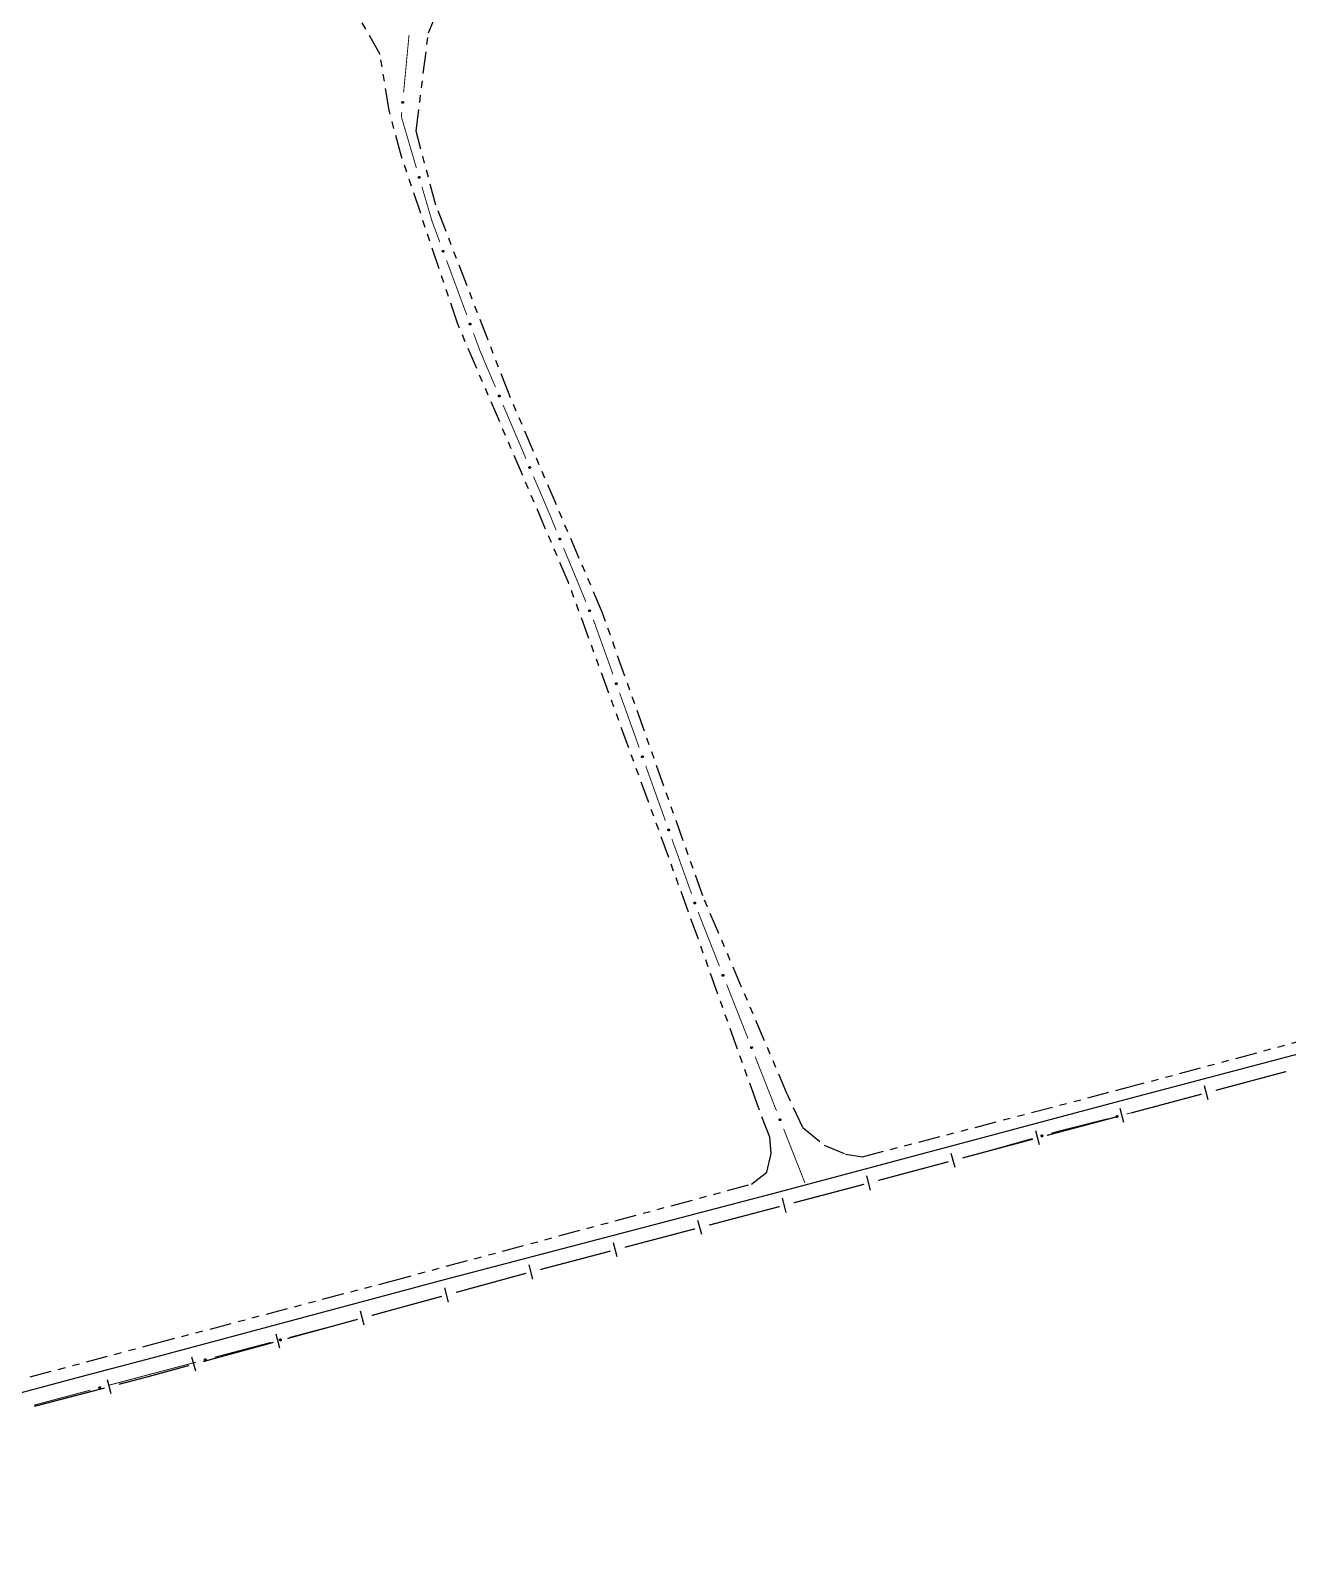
# Model space of a CAD drawing. Extents: x 208948 to 212966, y 4875285 to 4878160.
# Drawn here: x 210550.1 to 210809.2, y 4875570.4 to 4875881.3 of the extents above; entities that cross this region are included whole.
import ezdxf

# ---------------------------------------------------------------- set-up
doc = ezdxf.new("R2010")
doc.units = 0
doc.header["$LTSCALE"] = 1.5
doc.header["$MEASUREMENT"] = 0
doc.linetypes.add('TRACO_25', pattern=[8, 3, -1, 1, -1, 1, -1])
for name, color, linetype in [('LM-LIM-SETORES-BAIRROS', 7, 'CONTINUOUS'), ('SV-EIXO-ROD-ESTR', 7, 'CONTINUOUS'), ('SV-EIXO-RUA-N-PAV', 6, 'CONTINUOUS'), ('SV-FX-DOM-EST', 20, 'CONTINUOUS'), ('SV-ROD-ESTADUAIS', 20, 'CONTINUOUS'), ('SV-RUA-NAO-PAV', 7, 'CONTINUOUS')]:
    doc.layers.add(name, color=color, linetype=linetype)

msp = doc.modelspace()

# ---------------------------------------------------------------- linework, layer by layer
at = {"layer": 'LM-LIM-SETORES-BAIRROS', "const_width": 0.25}
for points in [[(210794.342099, 4875662.861426), (210808.834256, 4875666.73149)], [(210776.951511, 4875658.217348), (210791.443668, 4875662.087413)], [(210759.560923, 4875653.57327), (210774.05308, 4875657.443335)], [(210742.170336, 4875648.929193), (210756.662492, 4875652.799258)], [(210724.779748, 4875644.285115), (210739.271904, 4875648.15518)], [(210707.378159, 4875639.682523), (210718.982581, 4875642.738235)], [(210718.982581, 4875642.738235), (210719.312073, 4875642.824998)], [(210719.312073, 4875642.824998), (210721.881317, 4875643.511103)], [(210689.971525, 4875635.098955), (210704.477053, 4875638.918595)], [(210672.564891, 4875630.515387), (210687.070419, 4875634.335027)], [(210655.158257, 4875625.931819), (210669.663785, 4875629.751459)], [(210637.786602, 4875621.217874), (210651.291422, 4875624.90838)], [(210651.291422, 4875624.90838), (210651.815253, 4875625.051529)], [(210651.815253, 4875625.051529), (210652.257151, 4875625.167891)], [(210625.069556, 4875617.742645), (210634.892712, 4875620.427051)], [(210620.423848, 4875616.470797), (210624.281882, 4875617.527005)], [(210624.281882, 4875617.527005), (210625.069556, 4875617.742645)], [(210603.062695, 4875611.717863), (210617.530322, 4875615.678641)], [(210585.701543, 4875606.964928), (210600.16917, 4875610.925707)], [(210574.310581, 4875603.846443), (210582.808017, 4875606.172773)], [(210550.902517, 4875597.746215), (210565.417718, 4875601.52893)], [(210568.320758, 4875602.285474), (210574.126839, 4875603.79856)], [(210574.126839, 4875603.79856), (210574.310581, 4875603.846443)]]:
    msp.add_lwpolyline(points, dxfattribs=at)
at = {"layer": 'LM-LIM-SETORES-BAIRROS'}
for points in [[(210792.796818, 4875660.896201), (210792.022805, 4875663.794633)], [(210775.40623, 4875656.252124), (210774.632217, 4875659.150555)], [(210758.015642, 4875651.608046), (210757.241629, 4875654.506478)], [(210740.625055, 4875646.963969), (210739.851042, 4875649.8624)], [(210723.234467, 4875642.319891), (210722.460454, 4875645.218323)], [(210705.826052, 4875637.722685), (210705.062124, 4875640.623791)], [(210688.419418, 4875633.139117), (210687.65549, 4875636.040223)], [(210671.012785, 4875628.555549), (210670.248857, 4875631.456655)], [(210653.606151, 4875623.971981), (210652.842223, 4875626.873087)], [(210636.252754, 4875619.243714), (210635.461931, 4875622.137604)], [(210618.890909, 4875614.495931), (210618.098753, 4875617.389456)], [(210601.529756, 4875609.742996), (210600.7376, 4875612.636522)], [(210584.168604, 4875604.990062), (210583.376448, 4875607.883587)], [(210566.76367, 4875600.329591), (210566.007127, 4875603.232632)]]:
    msp.add_lwpolyline(points, dxfattribs=at)
at = {"layer": 'SV-EIXO-ROD-ESTR', "const_width": 0.18}
for points in [[(210761.750079, 4875654.399577), (210772.071191, 4875656.999674)], [(210775.950002, 4875657.976824), (210776.919705, 4875658.221112)], [(210776.919705, 4875658.221112), (210777.730097, 4875658.425265)], [(210760.444412, 4875654.032016), (210761.406997, 4875654.302996)], [(210761.406997, 4875654.302996), (210761.750079, 4875654.399577)], [(210745.043052, 4875649.696339), (210756.594072, 4875652.948097)], [(210603.546052, 4875611.960546), (210615.147142, 4875615.028885)], [(210588.077931, 4875607.869427), (210599.679022, 4875610.937766)], [(210572.609811, 4875603.778309), (210584.210901, 4875606.846648)], [(210550.855285, 4875597.989246), (210562.451714, 4875601.075154)], [(210566.31719, 4875602.10379), (210572.115405, 4875603.646744)], [(210572.115405, 4875603.646744), (210572.609811, 4875603.778309)]]:
    msp.add_lwpolyline(points, dxfattribs=at)
at = {"layer": 'SV-EIXO-ROD-ESTR'}
for points in [[(210773.844378, 4875657.559895), (210773.868868, 4875657.60223), (210773.898573, 4875657.633607), (210773.930881, 4875657.652647), (210773.963817, 4875657.662027), (210773.998594, 4875657.667828), (210774.034946, 4875657.665941), (210774.074829, 4875657.65491), (210774.11747, 4875657.630641), (210774.147613, 4875657.598099), (210774.167973, 4875657.567423), (210774.179732, 4875657.533642), (210774.184801, 4875657.499764), (210774.181593, 4875657.462068), (210774.170019, 4875657.42176), (210774.144578, 4875657.379474), (210774.115245, 4875657.348912), (210774.083512, 4875657.331317), (210774.049476, 4875657.319711), (210774.013901, 4875657.314214), (210773.978228, 4875657.316272), (210773.937664, 4875657.327998), (210773.89626, 4875657.353661), (210773.865445, 4875657.382569), (210773.847409, 4875657.414047), (210773.836737, 4875657.447812), (210773.830494, 4875657.482622), (210773.83087, 4875657.519243), (210773.844378, 4875657.559895)], [(210758.351108, 4875653.557084), (210758.374419, 4875653.600079), (210758.403246, 4875653.632265), (210758.435015, 4875653.652189), (210758.46768, 4875653.662476), (210758.502283, 4875653.669235), (210758.538674, 4875653.668353), (210758.578846, 4875653.658428), (210758.622141, 4875653.635346), (210758.653171, 4875653.603649), (210758.674371, 4875653.573548), (210758.687058, 4875653.540104), (210758.693062, 4875653.506379), (210758.690896, 4875653.468609), (210758.68044, 4875653.427996), (210758.656177, 4875653.385024), (210758.627699, 4875653.353664), (210758.596464, 4875653.335199), (210758.562762, 4875653.322657), (210758.527352, 4875653.316179), (210758.491636, 4875653.317251), (210758.450764, 4875653.327852), (210758.408667, 4875653.352361), (210758.377065, 4875653.380407), (210758.358166, 4875653.411375), (210758.346566, 4875653.444833), (210758.339364, 4875653.479457), (210758.338727, 4875653.516075), (210758.351108, 4875653.557084)], [(210601.445485, 4875611.518839), (210601.469475, 4875611.56146), (210601.498808, 4875611.593185), (210601.530889, 4875611.612603), (210601.563713, 4875611.622371), (210601.598419, 4875611.628581), (210601.634791, 4875611.627123), (210601.674801, 4875611.616562), (210601.717724, 4875611.592797), (210601.748249, 4875611.560612), (210601.768969, 4875611.530179), (210601.781125, 4875611.496539), (210601.786593, 4875611.462723), (210601.783829, 4875611.424992), (210601.772731, 4875611.38455), (210601.74779, 4875611.341967), (210601.718819, 4875611.311062), (210601.687296, 4875611.293094), (210601.653399, 4875611.281088), (210601.617891, 4875611.275172), (210601.582196, 4875611.276809), (210601.541497, 4875611.288057), (210601.499794, 4875611.31323), (210601.46864, 4875611.341773), (210601.450234, 4875611.373036), (210601.439165, 4875611.406674), (210601.432513, 4875611.441408), (210601.432457, 4875611.478031), (210601.445485, 4875611.518839)], [(210585.977365, 4875607.42772), (210586.001355, 4875607.470341), (210586.030688, 4875607.502066), (210586.062769, 4875607.521485), (210586.095593, 4875607.531252), (210586.130298, 4875607.537463), (210586.16667, 4875607.536004), (210586.206681, 4875607.525444), (210586.249604, 4875607.501679), (210586.280128, 4875607.469494), (210586.300849, 4875607.43906), (210586.313005, 4875607.40542), (210586.318473, 4875607.371604), (210586.315709, 4875607.333873), (210586.304611, 4875607.293431), (210586.27967, 4875607.250848), (210586.250699, 4875607.219943), (210586.219175, 4875607.201976), (210586.185278, 4875607.189969), (210586.149771, 4875607.184053), (210586.114075, 4875607.185691), (210586.073377, 4875607.196938), (210586.031673, 4875607.222112), (210586.00052, 4875607.250655), (210585.982114, 4875607.281918), (210585.971045, 4875607.315556), (210585.964393, 4875607.350289), (210585.964336, 4875607.386912), (210585.977365, 4875607.42772)], [(210564.217296, 4875601.658901), (210564.24122, 4875601.701558), (210564.270506, 4875601.733328), (210564.302557, 4875601.752795), (210564.335366, 4875601.762612), (210564.370062, 4875601.768875), (210564.406437, 4875601.767472), (210564.446463, 4875601.756972), (210564.489422, 4875601.733272), (210564.519995, 4875601.701134), (210564.540762, 4875601.670731), (210564.552968, 4875601.63711), (210564.558488, 4875601.603302), (210564.555781, 4875601.565567), (210564.544744, 4875601.525108), (210564.519868, 4875601.482488), (210564.490944, 4875601.451539), (210564.459447, 4875601.433523), (210564.425569, 4875601.421465), (210564.39007, 4875601.415496), (210564.354372, 4875601.417079), (210564.313656, 4875601.428265), (210564.271915, 4875601.453375), (210564.240718, 4875601.481871), (210564.222265, 4875601.513106), (210564.211145, 4875601.546727), (210564.20444, 4875601.581451), (210564.204329, 4875601.618074), (210564.217296, 4875601.658901)]]:
    msp.add_lwpolyline(points, close=True, dxfattribs=at)
for points in [[(210773.830494, 4875657.482622), (210774.147613, 4875657.598099)], [(210773.83087, 4875657.519243), (210774.11747, 4875657.630641)], [(210773.835303, 4875657.501951), (210774.127988, 4875657.613678)], [(210773.836737, 4875657.447812), (210774.167973, 4875657.567423)], [(210773.837021, 4875657.467205), (210774.152533, 4875657.583275)], [(210773.838878, 4875657.538031), (210774.093191, 4875657.64009)], [(210773.844378, 4875657.559895), (210774.074829, 4875657.65491)], [(210773.844698, 4875657.431146), (210774.172786, 4875657.547569)], [(210773.847409, 4875657.414047), (210774.179732, 4875657.533642)], [(210773.858655, 4875657.582413), (210774.047819, 4875657.65821)], [(210773.85998, 4875657.39841), (210774.179462, 4875657.51548)], [(210773.865445, 4875657.382569), (210774.184801, 4875657.499764)], [(210773.868868, 4875657.60223), (210774.034946, 4875657.665941)], [(210773.883202, 4875657.367674), (210774.178867, 4875657.478744)], [(210773.885724, 4875657.62019), (210774.008427, 4875657.663765)], [(210773.89626, 4875657.353661), (210774.181593, 4875657.462068)], [(210773.898573, 4875657.633607), (210773.998594, 4875657.667828)], [(210773.920312, 4875657.343251), (210774.172979, 4875657.440674)], [(210773.937664, 4875657.327998), (210774.170019, 4875657.42176)], [(210773.962705, 4875657.325787), (210774.149889, 4875657.398271)], [(210773.978228, 4875657.316272), (210774.144578, 4875657.379474)], [(210774.000118, 4875657.316919), (210774.12381, 4875657.362151)], [(210774.013901, 4875657.314214), (210774.115245, 4875657.348912)], [(210758.338727, 4875653.516075), (210758.622141, 4875653.635346)], [(210758.339364, 4875653.479457), (210758.653171, 4875653.603649)], [(210758.343637, 4875653.498911), (210758.633124, 4875653.61868)], [(210758.346214, 4875653.535076), (210758.597611, 4875653.644121)], [(210758.346313, 4875653.464226), (210758.6585, 4875653.588967)], [(210758.346566, 4875653.444833), (210758.674371, 4875653.573548)], [(210758.351108, 4875653.557084), (210758.578846, 4875653.658428)], [(210758.354983, 4875653.428392), (210758.67973, 4875653.553834)], [(210758.358166, 4875653.411375), (210758.687058, 4875653.540104)], [(210758.364757, 4875653.579988), (210758.551755, 4875653.660981)], [(210758.371165, 4875653.396091), (210758.687291, 4875653.521941)], [(210758.374419, 4875653.600079), (210758.538674, 4875653.668353)], [(210758.377065, 4875653.380407), (210758.693062, 4875653.506379)], [(210758.390773, 4875653.618498), (210758.512224, 4875653.665446)], [(210758.395226, 4875653.366008), (210758.687711, 4875653.485203)], [(210758.403246, 4875653.632265), (210758.502283, 4875653.669235)], [(210758.408667, 4875653.352361), (210758.690896, 4875653.468609)], [(210758.432997, 4875653.34262), (210758.682876, 4875653.446985)], [(210758.450764, 4875653.327852), (210758.68044, 4875653.427996)], [(210758.475856, 4875653.326334), (210758.660967, 4875653.403961)], [(210758.491636, 4875653.317251), (210758.656177, 4875653.385024)], [(210758.513499, 4875653.318503), (210758.635895, 4875653.367134)], [(210758.527352, 4875653.316179), (210758.627699, 4875653.353664)], [(210601.432457, 4875611.478031), (210601.717724, 4875611.592797)], [(210601.432513, 4875611.441408), (210601.748249, 4875611.560612)], [(210601.437094, 4875611.460792), (210601.728442, 4875611.575959)], [(210601.439165, 4875611.406674), (210601.768969, 4875611.530179)], [(210601.439221, 4875611.426069), (210601.753344, 4875611.545848)], [(210601.440244, 4875611.496911), (210601.693337, 4875611.60196)], [(210601.445485, 4875611.518839), (210601.674801, 4875611.616562)], [(210601.447322, 4875611.390102), (210601.774015, 4875611.510383)], [(210601.450234, 4875611.373036), (210601.781125, 4875611.496539)], [(210601.459496, 4875611.541524), (210601.647754, 4875611.619544)], [(210601.462989, 4875611.357549), (210601.78107, 4875611.478374)], [(210601.46864, 4875611.341773), (210601.786593, 4875611.462723)], [(210601.469475, 4875611.56146), (210601.634791, 4875611.627123)], [(210601.486118, 4875611.579617), (210601.608299, 4875611.624635)], [(210601.486571, 4875611.327088), (210601.780907, 4875611.441634)], [(210601.498808, 4875611.593185), (210601.598419, 4875611.628581)], [(210601.499794, 4875611.31323), (210601.783829, 4875611.424992)], [(210601.523966, 4875611.303104), (210601.775468, 4875611.403498)], [(210601.541497, 4875611.288057), (210601.772731, 4875611.38455)], [(210601.566562, 4875611.286141), (210601.752879, 4875611.360826)], [(210601.582196, 4875611.276809), (210601.74779, 4875611.341967)], [(210601.604077, 4875611.277715), (210601.727227, 4875611.324401)], [(210601.617891, 4875611.275172), (210601.718819, 4875611.311062)], [(210585.964336, 4875607.386912), (210586.249604, 4875607.501679)], [(210585.964393, 4875607.350289), (210586.280128, 4875607.469494)], [(210585.968973, 4875607.369674), (210586.260322, 4875607.48484)], [(210585.971045, 4875607.315556), (210586.300849, 4875607.43906)], [(210585.9711, 4875607.33495), (210586.285223, 4875607.454729)], [(210585.972123, 4875607.405793), (210586.225216, 4875607.510841)], [(210585.977365, 4875607.42772), (210586.206681, 4875607.525444)], [(210585.979201, 4875607.298984), (210586.305895, 4875607.419265)], [(210585.982114, 4875607.281918), (210586.313005, 4875607.40542)], [(210585.991376, 4875607.450405), (210586.179634, 4875607.528426)], [(210585.994869, 4875607.26643), (210586.312949, 4875607.387256)], [(210586.00052, 4875607.250655), (210586.318473, 4875607.371604)], [(210586.001355, 4875607.470341), (210586.16667, 4875607.536004)], [(210586.017998, 4875607.488498), (210586.140178, 4875607.533516)], [(210586.018451, 4875607.23597), (210586.312787, 4875607.350515)], [(210586.030688, 4875607.502066), (210586.130298, 4875607.537463)], [(210586.031673, 4875607.222112), (210586.315709, 4875607.333873)], [(210586.055846, 4875607.211986), (210586.307347, 4875607.312379)], [(210586.073377, 4875607.196938), (210586.304611, 4875607.293431)], [(210586.098441, 4875607.195023), (210586.284759, 4875607.269707)], [(210586.114075, 4875607.185691), (210586.27967, 4875607.250848)], [(210586.135956, 4875607.186596), (210586.259107, 4875607.233282)], [(210586.149771, 4875607.184053), (210586.250699, 4875607.219943)], [(210564.204329, 4875601.618074), (210564.489422, 4875601.733272)], [(210564.20444, 4875601.581451), (210564.519995, 4875601.701134)], [(210564.208992, 4875601.600842), (210564.500166, 4875601.71645)], [(210564.211145, 4875601.546727), (210564.540762, 4875601.670731)], [(210564.211171, 4875601.566122), (210564.525113, 4875601.686376)], [(210564.212087, 4875601.636966), (210564.465021, 4875601.742398)], [(210564.217296, 4875601.658901), (210564.446463, 4875601.756972)], [(210564.219327, 4875601.530168), (210564.545838, 4875601.650943)], [(210564.222265, 4875601.513106), (210564.552968, 4875601.63711)], [(210564.231272, 4875601.681607), (210564.419411, 4875601.759913)], [(210564.235043, 4875601.497638), (210564.552941, 4875601.618945)], [(210564.240718, 4875601.481871), (210564.558488, 4875601.603302)], [(210564.24122, 4875601.701558), (210564.406437, 4875601.767472)], [(210564.257836, 4875601.719741), (210564.379948, 4875601.764944)], [(210564.258672, 4875601.467213), (210564.552834, 4875601.582204)], [(210564.270506, 4875601.733328), (210564.370062, 4875601.768875)], [(210564.271915, 4875601.453375), (210564.555781, 4875601.565567)], [(210564.296103, 4875601.443286), (210564.547452, 4875601.54406)], [(210564.313656, 4875601.428265), (210564.544744, 4875601.525108)], [(210564.338724, 4875601.426387), (210564.524928, 4875601.501354)], [(210564.354372, 4875601.417079), (210564.519868, 4875601.482488)], [(210564.376252, 4875601.418018), (210564.499331, 4875601.46489)], [(210564.39007, 4875601.415496), (210564.490944, 4875601.451539)]]:
    msp.add_lwpolyline(points, dxfattribs=at)
at = {"layer": 'SV-EIXO-RUA-N-PAV', "const_width": 0.18}
for points in [[(210626.997439, 4875868.419545), (210628.12334, 4875880.366609)], [(210626.533868, 4875863.50054), (210626.622138, 4875864.43719)], [(210626.550544, 4875863.443738), (210626.533868, 4875863.50054)], [(210629.649131, 4875852.889177), (210626.550544, 4875863.443738)], [(210632.839876, 4875842.020701), (210630.775889, 4875849.051154)], [(210633.073336, 4875841.389665), (210632.839876, 4875842.020701)], [(210634.461251, 4875837.638173), (210633.073336, 4875841.389665)], [(210640.012909, 4875822.632205), (210635.849165, 4875833.886681)], [(210642.791544, 4875815.121637), (210641.400824, 4875818.880713)], [(210643.180322, 4875814.209088), (210642.791544, 4875815.121637)], [(210645.923954, 4875807.769175), (210643.180322, 4875814.209088)], [(210652.195112, 4875793.049373), (210647.491744, 4875804.089224)], [(210656.980062, 4875781.818033), (210653.762902, 4875789.369422)], [(210657.28302, 4875781.086421), (210656.980062, 4875781.818033)], [(210658.430794, 4875778.314669), (210657.28302, 4875781.086421)], [(210664.552257, 4875763.531986), (210659.96116, 4875774.618998)], [(210666.242011, 4875759.451411), (210666.082623, 4875759.836316)], [(210666.438689, 4875758.902164), (210666.242011, 4875759.451411)], [(210670.147048, 4875748.5461), (210666.438689, 4875758.902164)], [(210675.541026, 4875733.482733), (210671.495543, 4875744.780258)], [(210680.935004, 4875718.419367), (210676.88952, 4875729.716892)], [(210686.328981, 4875703.356001), (210682.283498, 4875714.653525)], [(210692.084672, 4875688.428681), (210687.682254, 4875699.591956)], [(210697.954564, 4875673.544314), (210693.552145, 4875684.707589)], [(210703.824455, 4875658.659947), (210699.422036, 4875669.823222)], [(210709.694346, 4875643.77558), (210705.291928, 4875654.938856)]]:
    msp.add_lwpolyline(points, dxfattribs=at)
at = {"layer": 'SV-EIXO-RUA-N-PAV'}
for points in [[(210626.686713, 4875866.295649), (210626.654996, 4875866.332879), (210626.63535, 4875866.371362), (210626.628203, 4875866.408175), (210626.630369, 4875866.442353), (210626.636523, 4875866.477069), (210626.65045, 4875866.5107), (210626.674176, 4875866.544604), (210626.711299, 4875866.576682), (210626.752044, 4875866.594217), (210626.78776, 4875866.603155), (210626.823529, 4875866.602948), (210626.857153, 4875866.596404), (210626.891609, 4875866.580783), (210626.925733, 4875866.556403), (210626.957085, 4875866.518294), (210626.976087, 4875866.480434), (210626.982065, 4875866.444645), (210626.98163, 4875866.408687), (210626.974922, 4875866.373321), (210626.961061, 4875866.340386), (210626.936453, 4875866.306073), (210626.898428, 4875866.275627), (210626.860884, 4875866.256244), (210626.825189, 4875866.249764), (210626.789798, 4875866.25099), (210626.754903, 4875866.25674), (210626.720513, 4875866.269332), (210626.686713, 4875866.295649)], [(210630.14736, 4875850.801295), (210630.104108, 4875850.824125), (210630.071603, 4875850.852592), (210630.051326, 4875850.884137), (210630.040676, 4875850.916685), (210630.033531, 4875850.951211), (210630.034007, 4875850.987609), (210630.043485, 4875851.02789), (210630.066082, 4875851.071439), (210630.097432, 4875851.10282), (210630.127295, 4875851.124355), (210630.160595, 4875851.137414), (210630.194251, 4875851.143793), (210630.232043, 4875851.142047), (210630.27277, 4875851.132045), (210630.31601, 4875851.108262), (210630.347686, 4875851.080136), (210630.366498, 4875851.049108), (210630.379414, 4875851.015548), (210630.386286, 4875850.980213), (210630.385613, 4875850.944486), (210630.375468, 4875850.903499), (210630.351429, 4875850.861132), (210630.323737, 4875850.829219), (210630.292982, 4875850.809976), (210630.259655, 4875850.798004), (210630.225113, 4875850.790416), (210630.188505, 4875850.789372), (210630.14736, 4875850.801295)], [(210635.10182, 4875835.589477), (210635.057101, 4875835.609281), (210635.022716, 4875835.635446), (210635.000318, 4875835.665523), (210634.987456, 4875835.697262), (210634.977955, 4875835.731214), (210634.975929, 4875835.767559), (210634.982614, 4875835.808396), (210635.002165, 4875835.853395), (210635.031283, 4875835.886858), (210635.059596, 4875835.910394), (210635.091919, 4875835.925711), (210635.125057, 4875835.934388), (210635.16288, 4875835.935245), (210635.204198, 4875835.928066), (210635.248971, 4875835.907311), (210635.282505, 4875835.881429), (210635.303405, 4875835.851768), (210635.318598, 4875835.819175), (210635.327882, 4875835.784396), (210635.329666, 4875835.748707), (210635.322363, 4875835.707119), (210635.301293, 4875835.6632), (210635.27586, 4875835.629459), (210635.246501, 4875835.608148), (210635.214075, 4875835.593913), (210635.180137, 4875835.583969), (210635.143687, 4875835.580411), (210635.10182, 4875835.589477)], [(210640.653479, 4875820.583509), (210640.608759, 4875820.603312), (210640.574374, 4875820.629477), (210640.551977, 4875820.659554), (210640.539115, 4875820.691293), (210640.529614, 4875820.725246), (210640.527587, 4875820.761591), (210640.534273, 4875820.802428), (210640.553824, 4875820.847427), (210640.582942, 4875820.880889), (210640.611255, 4875820.904425), (210640.643578, 4875820.919743), (210640.676716, 4875820.92842), (210640.714538, 4875820.929277), (210640.755857, 4875820.922097), (210640.800629, 4875820.901343), (210640.834163, 4875820.875461), (210640.855064, 4875820.8458), (210640.870257, 4875820.813207), (210640.879541, 4875820.778427), (210640.881325, 4875820.742739), (210640.874021, 4875820.701151), (210640.852951, 4875820.657232), (210640.827519, 4875820.623491), (210640.798159, 4875820.60218), (210640.765734, 4875820.587945), (210640.731796, 4875820.578001), (210640.695346, 4875820.574443), (210640.653479, 4875820.583509)], [(210646.662891, 4875805.753869), (210646.617266, 4875805.771486), (210646.581655, 4875805.795957), (210646.557829, 4875805.824915), (210646.543447, 4875805.855995), (210646.532314, 4875805.889448), (210646.528531, 4875805.925652), (210646.533233, 4875805.966765), (210646.550584, 4875806.012657), (210646.578049, 4875806.047489), (210646.60519, 4875806.072367), (210646.636735, 4875806.08923), (210646.669414, 4875806.099501), (210646.707151, 4875806.102186), (210646.748768, 4875806.097014), (210646.794492, 4875806.078451), (210646.829239, 4875806.054221), (210646.85155, 4875806.025606), (210646.868302, 4875805.993786), (210646.879258, 4875805.959497), (210646.882767, 4875805.923936), (210646.877484, 4875805.882044), (210646.858563, 4875805.837157), (210646.834793, 4875805.802225), (210646.806499, 4875805.779518), (210646.7748, 4875805.763731), (210646.741383, 4875805.752157), (210646.705148, 4875805.746839), (210646.662891, 4875805.753869)], [(210652.93405, 4875791.034067), (210652.888424, 4875791.051684), (210652.852814, 4875791.076155), (210652.828987, 4875791.105113), (210652.814605, 4875791.136193), (210652.803472, 4875791.169646), (210652.799689, 4875791.20585), (210652.804392, 4875791.246962), (210652.821742, 4875791.292855), (210652.849208, 4875791.327687), (210652.876348, 4875791.352565), (210652.907893, 4875791.369428), (210652.940572, 4875791.379699), (210652.978309, 4875791.382384), (210653.019926, 4875791.377212), (210653.065651, 4875791.358648), (210653.100397, 4875791.334419), (210653.122708, 4875791.305804), (210653.13946, 4875791.273984), (210653.150417, 4875791.239695), (210653.153925, 4875791.204134), (210653.148642, 4875791.162242), (210653.129722, 4875791.117354), (210653.105951, 4875791.082423), (210653.077657, 4875791.059716), (210653.045958, 4875791.043929), (210653.012541, 4875791.032355), (210652.976306, 4875791.027037), (210652.93405, 4875791.034067)], [(210659.149243, 4875776.291968), (210659.103798, 4875776.310047), (210659.068438, 4875776.334878), (210659.044907, 4875776.364077), (210659.03084, 4875776.395301), (210659.020048, 4875776.428865), (210659.016633, 4875776.465106), (210659.021752, 4875776.506168), (210659.039567, 4875776.551883), (210659.067385, 4875776.586434), (210659.094776, 4875776.611036), (210659.12649, 4875776.627578), (210659.159272, 4875776.637516), (210659.197034, 4875776.639818), (210659.238597, 4875776.634224), (210659.284131, 4875776.615197), (210659.31863, 4875776.590616), (210659.340649, 4875776.561777), (210659.357077, 4875776.529788), (210659.367685, 4875776.495389), (210659.370833, 4875776.459796), (210659.365125, 4875776.417959), (210659.34575, 4875776.373266), (210659.321626, 4875776.338577), (210659.293103, 4875776.316159), (210659.261246, 4875776.300694), (210659.227713, 4875776.28946), (210659.191426, 4875776.28451), (210659.149243, 4875776.291968)], [(210665.270706, 4875761.509286), (210665.225261, 4875761.527365), (210665.189901, 4875761.552196), (210665.16637, 4875761.581394), (210665.152303, 4875761.612618), (210665.141511, 4875761.646183), (210665.138096, 4875761.682424), (210665.143215, 4875761.723486), (210665.16103, 4875761.7692), (210665.188848, 4875761.803752), (210665.216239, 4875761.828353), (210665.247953, 4875761.844896), (210665.280735, 4875761.854834), (210665.318497, 4875761.857136), (210665.36006, 4875761.851542), (210665.405594, 4875761.832515), (210665.440093, 4875761.807934), (210665.462112, 4875761.779094), (210665.47854, 4875761.747106), (210665.489148, 4875761.712707), (210665.492296, 4875761.677113), (210665.486588, 4875761.635277), (210665.467213, 4875761.590584), (210665.443089, 4875761.555895), (210665.414566, 4875761.533477), (210665.382709, 4875761.518012), (210665.349176, 4875761.506777), (210665.312889, 4875761.501828), (210665.270706, 4875761.509286)], [(210670.766097, 4875746.490799), (210670.721587, 4875746.51107), (210670.687479, 4875746.537594), (210670.665398, 4875746.567904), (210670.65287, 4875746.599776), (210670.643725, 4875746.633827), (210670.64208, 4875746.670191), (210670.649193, 4875746.710955), (210670.669215, 4875746.755747), (210670.698683, 4875746.788902), (210670.727241, 4875746.81214), (210670.759723, 4875746.827118), (210670.79295, 4875746.835447), (210670.830779, 4875746.835907), (210670.87202, 4875746.828294), (210670.916573, 4875746.807072), (210670.949833, 4875746.780839), (210670.970421, 4875746.750961), (210670.985272, 4875746.71821), (210670.994191, 4875746.683335), (210670.9956, 4875746.64763), (210670.987861, 4875746.606121), (210670.966332, 4875746.562425), (210670.940546, 4875746.528953), (210670.910965, 4875746.507951), (210670.878392, 4875746.494057), (210670.844352, 4875746.48447), (210670.807867, 4875746.481294), (210670.766097, 4875746.490799)], [(210676.160075, 4875731.427432), (210676.115565, 4875731.447704), (210676.081457, 4875731.474228), (210676.059376, 4875731.504538), (210676.046847, 4875731.53641), (210676.037703, 4875731.570461), (210676.036057, 4875731.606825), (210676.043171, 4875731.647589), (210676.063193, 4875731.692381), (210676.09266, 4875731.725536), (210676.121218, 4875731.748774), (210676.1537, 4875731.763751), (210676.186928, 4875731.772081), (210676.224757, 4875731.772541), (210676.265998, 4875731.764928), (210676.31055, 4875731.743706), (210676.343811, 4875731.717473), (210676.364399, 4875731.687595), (210676.379249, 4875731.654844), (210676.388169, 4875731.619969), (210676.389578, 4875731.584264), (210676.381839, 4875731.542755), (210676.360309, 4875731.499059), (210676.334524, 4875731.465587), (210676.304943, 4875731.444585), (210676.27237, 4875731.43069), (210676.238329, 4875731.421103), (210676.201844, 4875731.417927), (210676.160075, 4875731.427432)], [(210681.554052, 4875716.364066), (210681.509543, 4875716.384337), (210681.475434, 4875716.410861), (210681.453353, 4875716.441172), (210681.440825, 4875716.473044), (210681.431681, 4875716.507094), (210681.430035, 4875716.543458), (210681.437149, 4875716.584223), (210681.457171, 4875716.629015), (210681.486638, 4875716.66217), (210681.515196, 4875716.685408), (210681.547678, 4875716.700385), (210681.580905, 4875716.708714), (210681.618735, 4875716.709174), (210681.659975, 4875716.701562), (210681.704528, 4875716.680339), (210681.737789, 4875716.654107), (210681.758377, 4875716.624228), (210681.773227, 4875716.591477), (210681.782146, 4875716.556603), (210681.783556, 4875716.520898), (210681.775816, 4875716.479389), (210681.754287, 4875716.435693), (210681.728502, 4875716.40222), (210681.69892, 4875716.381218), (210681.666348, 4875716.367324), (210681.632307, 4875716.357737), (210681.595822, 4875716.354561), (210681.554052, 4875716.364066)], [(210686.94803, 4875701.3007), (210686.903521, 4875701.320971), (210686.869412, 4875701.347495), (210686.847331, 4875701.377805), (210686.834803, 4875701.409678), (210686.825658, 4875701.443728), (210686.824013, 4875701.480092), (210686.831127, 4875701.520857), (210686.851148, 4875701.565648), (210686.880616, 4875701.598804), (210686.909174, 4875701.622041), (210686.941656, 4875701.637019), (210686.974883, 4875701.645348), (210687.012712, 4875701.645808), (210687.053953, 4875701.638196), (210687.098506, 4875701.616973), (210687.131766, 4875701.59074), (210687.152354, 4875701.560862), (210687.167205, 4875701.528111), (210687.176124, 4875701.493236), (210687.177533, 4875701.457531), (210687.169794, 4875701.416022), (210687.148265, 4875701.372326), (210687.12248, 4875701.338854), (210687.092898, 4875701.317852), (210687.060325, 4875701.303958), (210687.026285, 4875701.294371), (210686.9898, 4875701.291195), (210686.94803, 4875701.3007)], [(210692.768716, 4875686.394088), (210692.723584, 4875686.412935), (210692.68865, 4875686.438362), (210692.665617, 4875686.467955), (210692.652083, 4875686.499413), (210692.641861, 4875686.533156), (210692.639061, 4875686.569449), (210692.644876, 4875686.610419), (210692.663464, 4875686.655825), (210692.691863, 4875686.689899), (210692.719668, 4875686.714033), (210692.751658, 4875686.730035), (210692.784604, 4875686.739416), (210692.8224, 4875686.741078), (210692.863861, 4875686.734779), (210692.909066, 4875686.714983), (210692.943143, 4875686.689821), (210692.96467, 4875686.660611), (210692.980554, 4875686.628349), (210692.990576, 4875686.593775), (210692.99312, 4875686.558133), (210692.986703, 4875686.516399), (210692.966573, 4875686.472041), (210692.941865, 4875686.437767), (210692.912966, 4875686.415835), (210692.880851, 4875686.400913), (210692.847132, 4875686.390249), (210692.810766, 4875686.385915), (210692.768716, 4875686.394088)], [(210698.638607, 4875671.509721), (210698.593476, 4875671.528568), (210698.558542, 4875671.553995), (210698.535509, 4875671.583588), (210698.521974, 4875671.615046), (210698.511752, 4875671.648789), (210698.508952, 4875671.685082), (210698.514767, 4875671.726052), (210698.533355, 4875671.771458), (210698.561754, 4875671.805533), (210698.589559, 4875671.829666), (210698.621549, 4875671.845668), (210698.654495, 4875671.855049), (210698.692291, 4875671.856711), (210698.733752, 4875671.850412), (210698.778957, 4875671.830616), (210698.813034, 4875671.805454), (210698.834561, 4875671.776245), (210698.850445, 4875671.743982), (210698.860468, 4875671.709408), (210698.863011, 4875671.673766), (210698.856594, 4875671.632032), (210698.836464, 4875671.587674), (210698.811756, 4875671.5534), (210698.782857, 4875671.531468), (210698.750742, 4875671.516546), (210698.717023, 4875671.505882), (210698.680657, 4875671.501548), (210698.638607, 4875671.509721)], [(210704.508498, 4875656.625354), (210704.463367, 4875656.644201), (210704.428433, 4875656.669628), (210704.4054, 4875656.699221), (210704.391865, 4875656.730679), (210704.381643, 4875656.764422), (210704.378843, 4875656.800715), (210704.384658, 4875656.841685), (210704.403246, 4875656.887091), (210704.431646, 4875656.921166), (210704.45945, 4875656.945299), (210704.49144, 4875656.961301), (210704.524386, 4875656.970682), (210704.562182, 4875656.972344), (210704.603643, 4875656.966046), (210704.648848, 4875656.946249), (210704.682926, 4875656.921087), (210704.704452, 4875656.891878), (210704.720336, 4875656.859615), (210704.730359, 4875656.825042), (210704.732902, 4875656.789399), (210704.726486, 4875656.747665), (210704.706356, 4875656.703307), (210704.681647, 4875656.669033), (210704.652748, 4875656.647101), (210704.620633, 4875656.632179), (210704.586914, 4875656.621515), (210704.550548, 4875656.617181), (210704.508498, 4875656.625354)]]:
    msp.add_lwpolyline(points, close=True, dxfattribs=at)
for points in [[(210626.63535, 4875866.371362), (210626.636523, 4875866.477069)], [(210626.643702, 4875866.354768), (210626.643638, 4875866.484978)], [(210626.654996, 4875866.332879), (210626.65045, 4875866.5107)], [(210626.670261, 4875866.316631), (210626.662038, 4875866.52025)], [(210626.686713, 4875866.295649), (210626.674176, 4875866.544604)], [(210626.705482, 4875866.283159), (210626.69428, 4875866.556958)], [(210626.720513, 4875866.269332), (210626.711299, 4875866.576682)], [(210626.738292, 4875866.267732), (210626.730803, 4875866.580927)], [(210626.754903, 4875866.25674), (210626.752044, 4875866.594217)], [(210626.771615, 4875866.257739), (210626.76766, 4875866.5939)], [(210626.789798, 4875866.25099), (210626.78776, 4875866.603155)], [(210626.808166, 4875866.252923), (210626.808081, 4875866.601056)], [(210626.825189, 4875866.249764), (210626.823529, 4875866.602948)], [(210626.844128, 4875866.256387), (210626.840557, 4875866.596625)], [(210626.860884, 4875866.256244), (210626.857153, 4875866.596404)], [(210626.880857, 4875866.268002), (210626.874982, 4875866.583786)], [(210626.898428, 4875866.275627), (210626.891609, 4875866.580783)], [(210626.916278, 4875866.294816), (210626.908895, 4875866.565514)], [(210626.936453, 4875866.306073), (210626.925733, 4875866.556403)], [(210626.946904, 4875866.328935), (210626.941143, 4875866.529581)], [(210626.961061, 4875866.340386), (210626.957085, 4875866.518294)], [(210626.967766, 4875866.361234), (210626.966471, 4875866.49293)], [(210626.974922, 4875866.373321), (210626.976087, 4875866.480434)], [(210630.071603, 4875850.852592), (210630.033531, 4875850.951211)], [(210630.104108, 4875850.824125), (210630.034007, 4875850.987609)], [(210630.085508, 4875850.840273), (210630.037209, 4875850.961194)], [(210630.124306, 4875850.814688), (210630.041233, 4875851.000772)], [(210630.14736, 4875850.801295), (210630.043485, 4875851.02789)], [(210630.169421, 4875850.796647), (210630.057581, 4875851.046813)], [(210630.188505, 4875850.789372), (210630.066082, 4875851.071439)], [(210630.205612, 4875850.794472), (210630.082625, 4875851.082607)], [(210630.225113, 4875850.790416), (210630.097432, 4875851.10282)], [(210630.240266, 4875850.797535), (210630.112054, 4875851.108312)], [(210630.259655, 4875850.798004), (210630.127295, 4875851.124355)], [(210630.276001, 4875850.806604), (210630.146948, 4875851.129933)], [(210630.292982, 4875850.809976), (210630.160595, 4875851.137414)], [(210630.30812, 4875850.823144), (210630.178754, 4875851.137849)], [(210630.323737, 4875850.829219), (210630.194251, 4875851.143793)], [(210630.337932, 4875850.84754), (210630.215486, 4875851.138677)], [(210630.351429, 4875850.861132), (210630.232043, 4875851.142047)], [(210630.360899, 4875850.885569), (210630.253755, 4875851.134269)], [(210630.375468, 4875850.903499), (210630.27277, 4875851.132045)], [(210630.376706, 4875850.928606), (210630.297021, 4875851.11284)], [(210630.385613, 4875850.944486), (210630.31601, 4875851.108262)], [(210630.384117, 4875850.966335), (210630.334125, 4875851.088181)], [(210630.386286, 4875850.980213), (210630.347686, 4875851.080136)], [(210635.057101, 4875835.609281), (210634.975929, 4875835.767559)], [(210635.022716, 4875835.635446), (210634.977955, 4875835.731214)], [(210635.037435, 4875835.624112), (210634.980939, 4875835.741427)], [(210635.0779, 4875835.601254), (210634.982233, 4875835.781188)], [(210635.10182, 4875835.589477), (210634.982614, 4875835.808396)], [(210635.124149, 4875835.586357), (210634.995377, 4875835.828243)], [(210635.143687, 4875835.580411), (210635.002165, 4875835.853395)], [(210635.160404, 4875835.586675), (210635.017901, 4875835.865675)], [(210635.180137, 4875835.583969), (210635.031283, 4875835.886858)], [(210635.194765, 4875835.592113), (210635.045493, 4875835.893342)], [(210635.214075, 4875835.593913), (210635.059596, 4875835.910394)], [(210635.229791, 4875835.603617), (210635.078818, 4875835.91731)], [(210635.246501, 4875835.608148), (210635.091919, 4875835.925711)], [(210635.260697, 4875835.622326), (210635.110006, 4875835.927393)], [(210635.27586, 4875835.629459), (210635.125057, 4875835.934388)], [(210635.288763, 4875835.648713), (210635.146594, 4875835.930745)], [(210635.301293, 4875835.6632), (210635.16288, 4875835.935245)], [(210635.309061, 4875835.68823), (210635.185075, 4875835.928978)], [(210635.322363, 4875835.707119), (210635.204198, 4875835.928066)], [(210635.321872, 4875835.732253), (210635.229712, 4875835.910574)], [(210635.329666, 4875835.748707), (210635.248971, 4875835.907311)], [(210635.326672, 4875835.770401), (210635.268423, 4875835.888523)], [(210635.327882, 4875835.784396), (210635.282505, 4875835.881429)], [(210640.608759, 4875820.603312), (210640.527587, 4875820.761591)], [(210640.574374, 4875820.629477), (210640.529614, 4875820.725246)], [(210640.589094, 4875820.618143), (210640.532597, 4875820.735458)], [(210640.629558, 4875820.595286), (210640.533891, 4875820.775219)], [(210640.653479, 4875820.583509), (210640.534273, 4875820.802428)], [(210640.675807, 4875820.580388), (210640.547036, 4875820.822275)], [(210640.695346, 4875820.574443), (210640.553824, 4875820.847427)], [(210640.712062, 4875820.580707), (210640.56956, 4875820.859706)], [(210640.731796, 4875820.578001), (210640.582942, 4875820.880889)], [(210640.746423, 4875820.586145), (210640.597152, 4875820.887373)], [(210640.765734, 4875820.587945), (210640.611255, 4875820.904425)], [(210640.78145, 4875820.597648), (210640.630477, 4875820.911342)], [(210640.798159, 4875820.60218), (210640.643578, 4875820.919743)], [(210640.812356, 4875820.616357), (210640.661664, 4875820.921425)], [(210640.827519, 4875820.623491), (210640.676716, 4875820.92842)], [(210640.840421, 4875820.642744), (210640.698252, 4875820.924777)], [(210640.852951, 4875820.657232), (210640.714538, 4875820.929277)], [(210640.860719, 4875820.682262), (210640.736734, 4875820.923009)], [(210640.874021, 4875820.701151), (210640.755857, 4875820.922097)], [(210640.873531, 4875820.726284), (210640.78137, 4875820.904605)], [(210640.881325, 4875820.742739), (210640.800629, 4875820.901343)], [(210640.878331, 4875820.764433), (210640.820081, 4875820.882554)], [(210640.879541, 4875820.778427), (210640.834163, 4875820.875461)], [(210646.617266, 4875805.771486), (210646.528531, 4875805.925652)], [(210646.581655, 4875805.795957), (210646.532314, 4875805.889448)], [(210646.662891, 4875805.753869), (210646.533233, 4875805.966765)], [(210646.638429, 4875805.764475), (210646.534168, 4875805.93957)], [(210646.596906, 4875805.785348), (210646.5348, 4875805.899792)], [(210646.685344, 4875805.751833), (210646.545021, 4875805.987206)], [(210646.705148, 4875805.746839), (210646.550584, 4875806.012657)], [(210646.721541, 4875805.753905), (210646.565708, 4875806.025683)], [(210646.741383, 4875805.752157), (210646.578049, 4875806.047489)], [(210646.755599, 4875805.760999), (210646.591929, 4875806.054653)], [(210646.7748, 4875805.763731), (210646.60519, 4875806.072367)], [(210646.790028, 4875805.774184), (210646.624055, 4875806.080205)], [(210646.806499, 4875805.779518), (210646.636735, 4875806.08923)], [(210646.819993, 4875805.794366), (210646.654718, 4875806.091786)], [(210646.834793, 4875805.802225), (210646.669414, 4875806.099501)], [(210646.846749, 4875805.82208), (210646.691101, 4875806.096904)], [(210646.858563, 4875805.837157), (210646.707151, 4875806.102186)], [(210646.865111, 4875805.862533), (210646.729623, 4875806.097)], [(210646.877484, 4875805.882044), (210646.748768, 4875806.097014)], [(210646.875778, 4875805.907124), (210646.775098, 4875806.080777)], [(210646.882767, 4875805.923936), (210646.794492, 4875806.078451)], [(210646.878727, 4875805.94546), (210646.814831, 4875806.060625)], [(210646.879258, 4875805.959497), (210646.829239, 4875806.054221)], [(210652.888424, 4875791.051684), (210652.799689, 4875791.20585)], [(210652.852814, 4875791.076155), (210652.803472, 4875791.169646)], [(210652.93405, 4875791.034067), (210652.804392, 4875791.246962)], [(210652.909587, 4875791.044673), (210652.805327, 4875791.219768)], [(210652.868064, 4875791.065546), (210652.805958, 4875791.17999)], [(210652.956503, 4875791.032031), (210652.816179, 4875791.267404)], [(210652.976306, 4875791.027037), (210652.821742, 4875791.292855)], [(210652.9927, 4875791.034103), (210652.836866, 4875791.305881)], [(210653.012541, 4875791.032355), (210652.849208, 4875791.327687)], [(210653.026757, 4875791.041197), (210652.863087, 4875791.334851)], [(210653.045958, 4875791.043929), (210652.876348, 4875791.352565)], [(210653.061186, 4875791.054382), (210652.895214, 4875791.360403)], [(210653.077657, 4875791.059716), (210652.907893, 4875791.369428)], [(210653.091151, 4875791.074564), (210652.925877, 4875791.371984)], [(210653.105951, 4875791.082423), (210652.940572, 4875791.379699)], [(210653.117907, 4875791.102278), (210652.962259, 4875791.377102)], [(210653.129722, 4875791.117354), (210652.978309, 4875791.382384)], [(210653.136269, 4875791.142731), (210653.000781, 4875791.377198)], [(210653.148642, 4875791.162242), (210653.019926, 4875791.377212)], [(210653.146936, 4875791.187322), (210653.046256, 4875791.360975)], [(210653.153925, 4875791.204134), (210653.065651, 4875791.358648)], [(210653.149885, 4875791.225658), (210653.085989, 4875791.340823)], [(210653.150417, 4875791.239695), (210653.100397, 4875791.334419)], [(210659.103798, 4875776.310047), (210659.016633, 4875776.465106)], [(210659.068438, 4875776.334878), (210659.020048, 4875776.428865)], [(210659.149243, 4875776.291968), (210659.021752, 4875776.506168)], [(210659.124889, 4875776.302822), (210659.022411, 4875776.478965)], [(210659.08358, 4875776.324115), (210659.022638, 4875776.439184)], [(210659.171674, 4875776.289704), (210659.033746, 4875776.526489)], [(210659.191426, 4875776.28451), (210659.039567, 4875776.551883)], [(210659.20789, 4875776.291409), (210659.054823, 4875776.564755)], [(210659.227713, 4875776.28946), (210659.067385, 4875776.586434)], [(210659.242018, 4875776.298157), (210659.081336, 4875776.593456)], [(210659.261246, 4875776.300694), (210659.094776, 4875776.611036)], [(210659.276579, 4875776.310992), (210659.11372, 4875776.618682)], [(210659.293103, 4875776.316159), (210659.12649, 4875776.627578)], [(210659.306747, 4875776.330869), (210659.144499, 4875776.62995)], [(210659.321626, 4875776.338577), (210659.159272, 4875776.637516)], [(210659.333783, 4875776.35831), (210659.180932, 4875776.634699)], [(210659.34575, 4875776.373266), (210659.197034, 4875776.639818)], [(210659.352555, 4875776.398575), (210659.219453, 4875776.634404)], [(210659.365125, 4875776.417959), (210659.238597, 4875776.634224)], [(210659.363673, 4875776.443055), (210659.264761, 4875776.617721)], [(210659.370833, 4875776.459796), (210659.284131, 4875776.615197)], [(210659.367011, 4875776.481359), (210659.304287, 4875776.597166)], [(210659.367685, 4875776.495389), (210659.31863, 4875776.590616)], [(210665.225261, 4875761.527365), (210665.138096, 4875761.682424)], [(210665.189901, 4875761.552196), (210665.141511, 4875761.646183)], [(210665.270706, 4875761.509286), (210665.143215, 4875761.723486)], [(210665.246352, 4875761.52014), (210665.143874, 4875761.696283)], [(210665.205043, 4875761.541433), (210665.144102, 4875761.656502)], [(210665.293137, 4875761.507022), (210665.155209, 4875761.743807)], [(210665.312889, 4875761.501828), (210665.16103, 4875761.7692)], [(210665.329353, 4875761.508727), (210665.176286, 4875761.782072)], [(210665.349176, 4875761.506777), (210665.188848, 4875761.803752)], [(210665.363481, 4875761.515475), (210665.202799, 4875761.810774)], [(210665.382709, 4875761.518012), (210665.216239, 4875761.828353)], [(210665.398042, 4875761.528309), (210665.235183, 4875761.836)], [(210665.414566, 4875761.533477), (210665.247953, 4875761.844896)], [(210665.42821, 4875761.548186), (210665.265962, 4875761.847268)], [(210665.443089, 4875761.555895), (210665.280735, 4875761.854834)], [(210665.455246, 4875761.575628), (210665.302395, 4875761.852017)], [(210665.467213, 4875761.590584), (210665.318497, 4875761.857136)], [(210665.474018, 4875761.615892), (210665.340916, 4875761.851722)], [(210665.486588, 4875761.635277), (210665.36006, 4875761.851542)], [(210665.485136, 4875761.660373), (210665.386224, 4875761.835039)], [(210665.492296, 4875761.677113), (210665.405594, 4875761.832515)], [(210665.488474, 4875761.698677), (210665.42575, 4875761.814484)], [(210665.489148, 4875761.712707), (210665.440093, 4875761.807934)], [(210670.721587, 4875746.51107), (210670.64208, 4875746.670191)], [(210670.687479, 4875746.537594), (210670.643725, 4875746.633827)], [(210670.702079, 4875746.526106), (210670.646816, 4875746.644007)], [(210670.742301, 4875746.502826), (210670.648526, 4875746.683753)], [(210670.766097, 4875746.490799), (210670.649193, 4875746.710955)], [(210670.788391, 4875746.487444), (210670.662163, 4875746.730668)], [(210670.807867, 4875746.481294), (210670.669215, 4875746.755747)], [(210670.824648, 4875746.487382), (210670.685079, 4875746.767861)], [(210670.844352, 4875746.48447), (210670.698683, 4875746.788902)], [(210670.859064, 4875746.492459), (210670.71296, 4875746.795237)], [(210670.878392, 4875746.494057), (210670.727241, 4875746.81214)], [(210670.894209, 4875746.503595), (210670.746534, 4875746.818854)], [(210670.910965, 4875746.507951), (210670.759723, 4875746.827118)], [(210670.92531, 4875746.521979), (210670.777826, 4875746.82861)], [(210670.940546, 4875746.528953), (210670.79295, 4875746.835447)], [(210670.95365, 4875746.54807), (210670.814447, 4875746.831578)], [(210670.966332, 4875746.562425), (210670.830779, 4875746.835907)], [(210670.974362, 4875746.587373), (210670.852908, 4875746.829407)], [(210670.987861, 4875746.606121), (210670.87202, 4875746.828294)], [(210670.987634, 4875746.631258), (210670.897349, 4875746.810536)], [(210670.9956, 4875746.64763), (210670.916573, 4875746.807072)], [(210670.992834, 4875746.669354), (210670.935827, 4875746.78808)], [(210670.994191, 4875746.683335), (210670.949833, 4875746.780839)], [(210676.160075, 4875731.427432), (210676.043171, 4875731.647589)], [(210676.182369, 4875731.424078), (210676.056141, 4875731.667301)], [(210676.201844, 4875731.417927), (210676.063193, 4875731.692381)], [(210676.218625, 4875731.424016), (210676.079057, 4875731.704494)], [(210676.238329, 4875731.421103), (210676.09266, 4875731.725536)], [(210676.253041, 4875731.429093), (210676.106938, 4875731.731871)], [(210676.27237, 4875731.43069), (210676.121218, 4875731.748774)], [(210676.288187, 4875731.440229), (210676.140512, 4875731.755488)], [(210676.304943, 4875731.444585), (210676.1537, 4875731.763751)], [(210676.319288, 4875731.458612), (210676.171804, 4875731.765244)], [(210676.334524, 4875731.465587), (210676.186928, 4875731.772081)], [(210676.347628, 4875731.484704), (210676.208424, 4875731.768212)], [(210676.360309, 4875731.499059), (210676.224757, 4875731.772541)], [(210676.368339, 4875731.524006), (210676.246885, 4875731.766041)], [(210676.381839, 4875731.542755), (210676.265998, 4875731.764928)], [(210676.381612, 4875731.567892), (210676.291326, 4875731.74717)], [(210676.389578, 4875731.584264), (210676.31055, 4875731.743706)], [(210676.386812, 4875731.605988), (210676.329804, 4875731.724714)], [(210676.388169, 4875731.619969), (210676.343811, 4875731.717473)], [(210676.115565, 4875731.447704), (210676.036057, 4875731.606825)], [(210676.081457, 4875731.474228), (210676.037703, 4875731.570461)], [(210676.096056, 4875731.46274), (210676.040793, 4875731.580641)], [(210676.136279, 4875731.439459), (210676.042504, 4875731.620386)], [(210681.509543, 4875716.384337), (210681.430035, 4875716.543458)], [(210681.475434, 4875716.410861), (210681.431681, 4875716.507094)], [(210681.490034, 4875716.399373), (210681.434771, 4875716.517275)], [(210681.530256, 4875716.376093), (210681.436482, 4875716.55702)], [(210681.554052, 4875716.364066), (210681.437149, 4875716.584223)], [(210681.576347, 4875716.360711), (210681.450119, 4875716.603935)], [(210681.595822, 4875716.354561), (210681.457171, 4875716.629015)], [(210681.612603, 4875716.36065), (210681.473035, 4875716.641128)], [(210681.632307, 4875716.357737), (210681.486638, 4875716.66217)], [(210681.647019, 4875716.365727), (210681.500915, 4875716.668504)], [(210681.666348, 4875716.367324), (210681.515196, 4875716.685408)], [(210681.682165, 4875716.376863), (210681.53449, 4875716.692122)], [(210681.69892, 4875716.381218), (210681.547678, 4875716.700385)], [(210681.713265, 4875716.395246), (210681.565781, 4875716.701877)], [(210681.728502, 4875716.40222), (210681.580905, 4875716.708714)], [(210681.741606, 4875716.421338), (210681.602402, 4875716.704845)], [(210681.754287, 4875716.435693), (210681.618735, 4875716.709174)], [(210681.762317, 4875716.46064), (210681.640863, 4875716.702674)], [(210681.775816, 4875716.479389), (210681.659975, 4875716.701562)], [(210681.77559, 4875716.504526), (210681.685304, 4875716.683803)], [(210681.783556, 4875716.520898), (210681.704528, 4875716.680339)], [(210681.78079, 4875716.542622), (210681.723782, 4875716.661348)], [(210681.782146, 4875716.556603), (210681.737789, 4875716.654107)], [(210686.903521, 4875701.320971), (210686.824013, 4875701.480092)], [(210686.869412, 4875701.347495), (210686.825658, 4875701.443728)], [(210686.884012, 4875701.336007), (210686.828749, 4875701.453908)], [(210686.924234, 4875701.312727), (210686.830459, 4875701.493654)], [(210686.94803, 4875701.3007), (210686.831127, 4875701.520857)], [(210686.970324, 4875701.297345), (210686.844097, 4875701.540569)], [(210686.9898, 4875701.291195), (210686.851148, 4875701.565648)], [(210687.006581, 4875701.297283), (210686.867012, 4875701.577762)], [(210687.026285, 4875701.294371), (210686.880616, 4875701.598804)], [(210687.040997, 4875701.302361), (210686.894893, 4875701.605138)], [(210687.060325, 4875701.303958), (210686.909174, 4875701.622041)], [(210687.076142, 4875701.313496), (210686.928468, 4875701.628755)], [(210687.092898, 4875701.317852), (210686.941656, 4875701.637019)], [(210687.107243, 4875701.33188), (210686.959759, 4875701.638511)], [(210687.12248, 4875701.338854), (210686.974883, 4875701.645348)], [(210687.135584, 4875701.357971), (210686.99638, 4875701.641479)], [(210687.148265, 4875701.372326), (210687.012712, 4875701.645808)], [(210687.156295, 4875701.397274), (210687.034841, 4875701.639308)], [(210687.169794, 4875701.416022), (210687.053953, 4875701.638196)], [(210687.169567, 4875701.441159), (210687.079282, 4875701.620437)], [(210687.177533, 4875701.457531), (210687.098506, 4875701.616973)], [(210687.174767, 4875701.479256), (210687.11776, 4875701.597981)], [(210687.176124, 4875701.493236), (210687.131766, 4875701.59074)], [(210692.723584, 4875686.412935), (210692.639061, 4875686.569449)], [(210692.68865, 4875686.438362), (210692.641861, 4875686.533156)], [(210692.703608, 4875686.427344), (210692.644626, 4875686.543429)], [(210692.768716, 4875686.394088), (210692.644876, 4875686.610419)], [(210692.74455, 4875686.405353), (210692.645073, 4875686.583209)], [(210692.791105, 4875686.391444), (210692.657213, 4875686.630534)], [(210692.810766, 4875686.385915), (210692.663464, 4875686.655825)], [(210692.827345, 4875686.392534), (210692.678935, 4875686.668436)], [(210692.847132, 4875686.390249), (210692.691863, 4875686.689899)], [(210692.861583, 4875686.398702), (210692.705932, 4875686.696684)], [(210692.880851, 4875686.400913), (210692.719668, 4875686.714033)], [(210692.896357, 4875686.410949), (210692.738739, 4875686.721357)], [(210692.912966, 4875686.415835), (210692.751658, 4875686.730035)], [(210692.926857, 4875686.430312), (210692.769705, 4875686.732102)], [(210692.941865, 4875686.437767), (210692.784604, 4875686.739416)], [(210692.954355, 4875686.45729), (210692.806213, 4875686.736232)], [(210692.966573, 4875686.472041), (210692.8224, 4875686.741078)], [(210692.973806, 4875686.497231), (210692.844723, 4875686.735284)], [(210692.986703, 4875686.516399), (210692.863861, 4875686.734779)], [(210692.985678, 4875686.541516), (210692.889741, 4875686.717835)], [(210692.99312, 4875686.558133), (210692.909066, 4875686.714983)], [(210692.989665, 4875686.579758), (210692.928913, 4875686.696613)], [(210692.990576, 4875686.593775), (210692.943143, 4875686.689821)], [(210698.593476, 4875671.528568), (210698.508952, 4875671.685082)], [(210698.558542, 4875671.553995), (210698.511752, 4875671.648789)], [(210698.573499, 4875671.542977), (210698.514517, 4875671.659062)], [(210698.638607, 4875671.509721), (210698.514767, 4875671.726052)], [(210698.614441, 4875671.520986), (210698.514964, 4875671.698842)], [(210698.660997, 4875671.507077), (210698.527104, 4875671.746167)], [(210698.680657, 4875671.501548), (210698.533355, 4875671.771458)], [(210698.697236, 4875671.508167), (210698.548826, 4875671.784069)], [(210698.717023, 4875671.505882), (210698.561754, 4875671.805533)], [(210698.731474, 4875671.514335), (210698.575823, 4875671.812317)], [(210698.750742, 4875671.516546), (210698.589559, 4875671.829666)], [(210698.766248, 4875671.526582), (210698.60863, 4875671.83699)], [(210698.782857, 4875671.531468), (210698.621549, 4875671.845668)], [(210698.796749, 4875671.545945), (210698.639596, 4875671.847735)], [(210698.811756, 4875671.5534), (210698.654495, 4875671.855049)], [(210698.824246, 4875671.572923), (210698.676104, 4875671.851865)], [(210698.836464, 4875671.587674), (210698.692291, 4875671.856711)], [(210698.843698, 4875671.612864), (210698.714614, 4875671.850917)], [(210698.856594, 4875671.632032), (210698.733752, 4875671.850412)], [(210698.855569, 4875671.657149), (210698.759633, 4875671.833468)], [(210698.863011, 4875671.673766), (210698.778957, 4875671.830616)], [(210698.859556, 4875671.695392), (210698.798805, 4875671.812246)], [(210698.860468, 4875671.709408), (210698.813034, 4875671.805454)], [(210704.463367, 4875656.644201), (210704.378843, 4875656.800715)], [(210704.428433, 4875656.669628), (210704.381643, 4875656.764422)], [(210704.44339, 4875656.65861), (210704.384409, 4875656.774695)], [(210704.508498, 4875656.625354), (210704.384658, 4875656.841685)], [(210704.484332, 4875656.636619), (210704.384856, 4875656.814475)], [(210704.530888, 4875656.62271), (210704.396995, 4875656.8618)], [(210704.550548, 4875656.617181), (210704.403246, 4875656.887091)], [(210704.567128, 4875656.6238), (210704.418718, 4875656.899702)], [(210704.586914, 4875656.621515), (210704.431646, 4875656.921166)], [(210704.601365, 4875656.629968), (210704.445714, 4875656.92795)], [(210704.620633, 4875656.632179), (210704.45945, 4875656.945299)], [(210704.636139, 4875656.642215), (210704.478521, 4875656.952623)], [(210704.652748, 4875656.647101), (210704.49144, 4875656.961301)], [(210704.66664, 4875656.661578), (210704.509487, 4875656.963368)], [(210704.681647, 4875656.669033), (210704.524386, 4875656.970682)], [(210704.694137, 4875656.688556), (210704.545995, 4875656.967498)], [(210704.706356, 4875656.703307), (210704.562182, 4875656.972344)], [(210704.713589, 4875656.728497), (210704.584506, 4875656.96655)], [(210704.726486, 4875656.747665), (210704.603643, 4875656.966046)], [(210704.72546, 4875656.772782), (210704.629524, 4875656.949101)], [(210704.732902, 4875656.789399), (210704.648848, 4875656.946249)], [(210704.729447, 4875656.811025), (210704.668696, 4875656.927879)], [(210704.730359, 4875656.825042), (210704.682926, 4875656.921087)]]:
    msp.add_lwpolyline(points, dxfattribs=at)
at = {"layer": 'SV-FX-DOM-EST', "linetype": 'TRACO_25'}
for points in [[(210709.275617, 4875655.186281, 7.3475), (210713.64927, 4875651.597021, 7.655062), (210718.02135, 4875649.727157, 8.29902), (210721.532168, 4875649.156939, 8.289409), (210775.273845, 4875663.225578, 7.731953), (210837.783787, 4875680.002219, 7.136052), (210916.15146, 4875700.72558, 6.271034), (210916.121457, 4875700.725584, 6.271034), (210993.349481, 4875720.959253, 5.780857), (211045.980616, 4875735.517853, 5.752023), (211132.677248, 4875758.149549, 5.607854), (211206.8754, 4875777.963727, 5.540575), (211284.253446, 4875798.187381, 6.011528), (211332.816046, 4875810.767163, 6.472871), (211377.533255, 4875822.972558, 6.472871), (211416.6696, 4875833.148663, 8.926303), (211479.0057, 4875849.357094, 8.926303), (211582.937846, 4875877.261854, 9.90443), (211593.560134, 4875880.056116, 10.603093)], [(210550.059433, 4875603.801332, 9.423543), (210575.51507, 4875610.617915, 9.423543), (210624.217417, 4875623.487578, 9.03909), (210698.655379, 4875643.531647, 8.491246), (210701.873411, 4875645.980402, 8.250963), (210702.709916, 4875649.878931, 8.193295), (210702.436857, 4875653.197797, 7.318666)]]:
    msp.add_polyline3d(points, dxfattribs=at)
at = {"layer": 'SV-ROD-ESTADUAIS', "linetype": 'Continuous'}
for points in [[(210996.10031, 4875719.355736, 5.80008), (210982.153397, 4875715.642458, 5.819303), (210926.512191, 4875700.884288, 6.415204), (210855.7834, 4875682.089337, 7.116829), (210774.586137, 4875660.656564, 7.962624), (210704.347351, 4875641.901541, 8.616193), (210635.378079, 4875623.796138, 9.221705), (210575.147708, 4875607.698986, 9.807995), (210560.515777, 4875603.800977, 10.278949)], [(210560.515776, 4875603.800977, 10.278949), (210517.086946, 4875592.231353, 10.278949), (210491.775367, 4875585.572973, 10.278949), (210486.988251, 4875584.317336, 10.278949), (210434.19311, 4875570.447465, 10.0675)]]:
    msp.add_polyline3d(points, dxfattribs=at)
at = {"layer": 'SV-RUA-NAO-PAV', "linetype": 'TRACO_25'}
for points in [[(210709.275617, 4875655.186281, 7.722342), (210706.062924, 4875662.048891, 7.722342), (210688.640201, 4875702.931955, 8.183684), (210667.914948, 4875761.423862, 8.654638), (210648.732297, 4875806.280378, 10.105946), (210633.6754, 4875845.22848, 11.432306), (210629.571109, 4875860.473609, 11.874426), (210632.112781, 4875880.746178, 12.845168), (210635.41014, 4875888.533273, 12.845168), (210639.549147, 4875896.339807, 12.864391), (210659.222606, 4875927.176616, 12.700998), (210674.184452, 4875948.407366, 12.48955), (210682.598871, 4875966.220098, 12.48955), (210690.199152, 4875988.481363, 12.700998), (210702.686574, 4876014.320787, 12.835557), (210713.063015, 4876030.103999, 13.44107), (210717.090539, 4876033.033047, 13.44107), (210725.466175, 4876038.729486, 13.652518), (210740.670632, 4876046.195047, 13.700575)], [(210702.436857, 4875653.197797, 6.38637), (210699.826618, 4875660.071526, 6.38637), (210685.723008, 4875699.593477, 7.385946), (210660.988811, 4875767.492554, 8.039515), (210638.158153, 4875820.766546, 10.125168), (210626.565599, 4875855.285792, 10.999797), (210624.006623, 4875864.86273, 11.413083), (210622.156007, 4875876.29893, 11.922482), (210615.464587, 4875888.165556, 12.326158), (210606.88874, 4875893.76461, 12.403049), (210596.906066, 4875895.765098, 12.556829), (210584.995478, 4875895.306681, 12.431882)]]:
    msp.add_polyline3d(points, dxfattribs=at)

doc.saveas('drawing.dxf')
